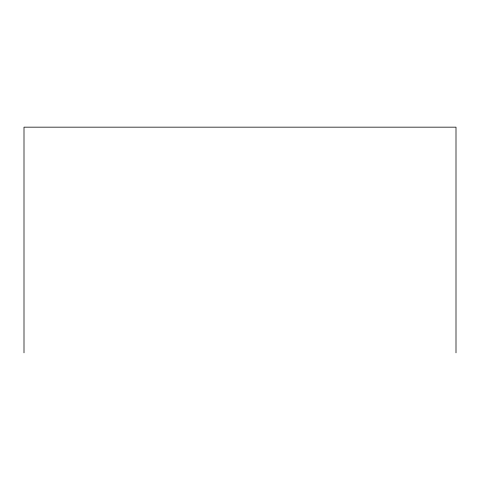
<?xml version="1.0" encoding="UTF-8"?>
<svg xmlns="http://www.w3.org/2000/svg" width="480" height="480" viewBox="0 0 480 480"><rect width="100%" height="100%" fill="white"/><g stroke="black" fill="none" stroke-linecap="round" stroke-linejoin="round"><path stroke-width="0.72" d="M456 352.836L456 127.164L24 127.164L24 352.836"/></g></svg>
